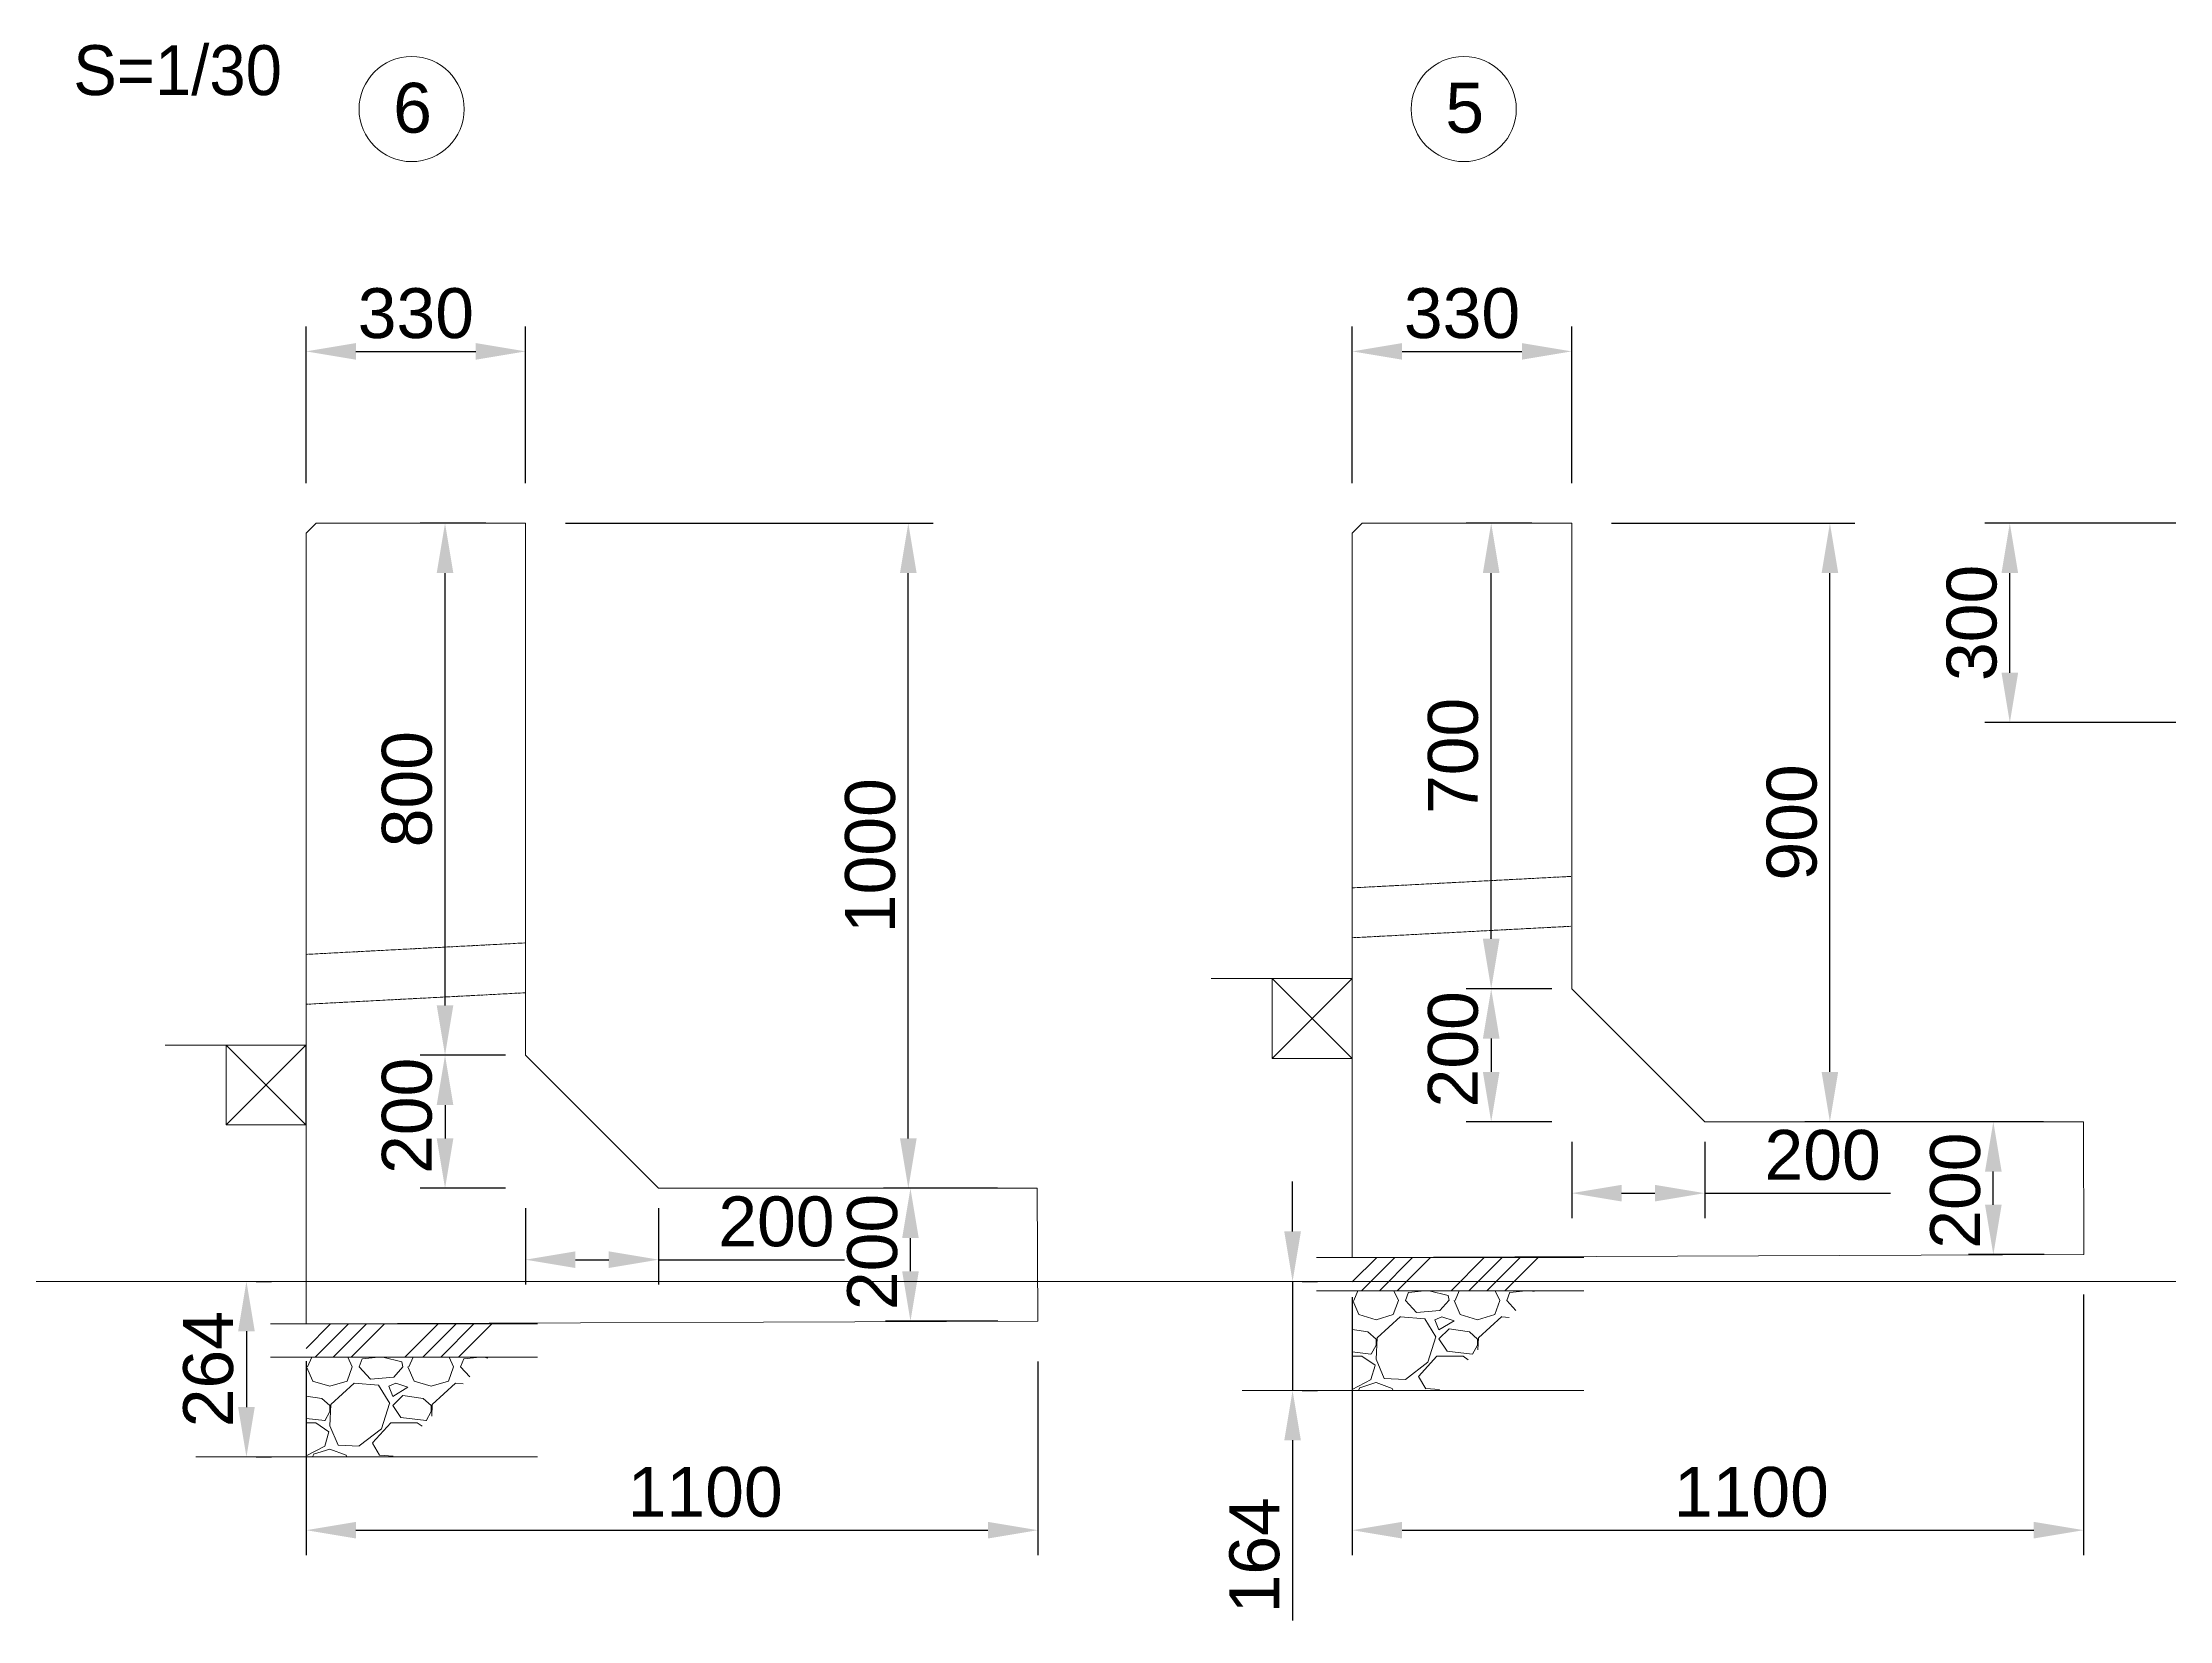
# Model space of a CAD drawing. Header units: millimetres. Extents: x -58267 to 200953, y -49295 to 43144.
# Drawn here: x 6548 to 9745, y -18952 to -16579 of the extents above; entities that cross this region are included whole.
import ezdxf

# ---------------------------------------------------------------- set-up
doc = ezdxf.new("R2010")
doc.units = ezdxf.units.MM
doc.header["$LTSCALE"] = 0.25
doc.linetypes.add('ACAD_ISO02W100', pattern=[15, 12, -3])
for name, color, linetype, lineweight in [('1-main', 7, 'Continuous', 9), ('2-DIMS', 8, 'Continuous', 9), ('6-depthlines', 190, 'Continuous', 9)]:
    doc.layers.add(name, color=color, linetype=linetype, lineweight=lineweight)
doc.styles.get("Standard").update_dxf_attribs({"font": 'arial.ttf'})
doc.dimstyles.new('Annotative in mm', dxfattribs={"dimscale": 0, "dimtxt": 2.5, "dimasz": 2.5, "dimexe": 1.25, "dimexo": 2, "dimtad": 1, "dimdec": 0, "dimdsep": 46, "dimtxsty": 'Standard', "dimcen": 2.5, "dimadec": 0, "dimazin": 0, "dimtfac": 1, "dimtdec": 0, "dimtmove": 0, "dimatfit": 3, "dimfxl": 1, "dimarcsym": 0})

# ---------------------------------------------------------------- blocks, each defined once
blk = doc.blocks.new('*D60')
at = {"layer": '2-DIMS', "color": 0, "lineweight": -2, "transparency": 16777216}
for p, q in [((6943.9, -17241.9), (6943.9, -17006.2)), ((7273.9, -17241.9), (7273.9, -17006.2)), ((7018.9, -17043.7), (7198.9, -17043.7))]:
    blk.add_line(p, q, dxfattribs=at)
at = {"layer": '2-DIMS', "color": 0, "transparency": 16777216}
for points in [[(7018.9, -17031.2), (7018.9, -17056.2), (6943.9, -17043.7)], [(7198.9, -17031.2), (7198.9, -17056.2), (7273.9, -17043.7)]]:
    blk.add_solid(points, dxfattribs=at)
at = {"layer": 'Defpoints', "color": 0, "transparency": 16777216}
for p in [(7273.9, -17043.7), (6943.9, -17301.9), (7273.9, -17301.9)]:
    blk.add_point(p, dxfattribs=at)
at = {"layer": '2-DIMS', "color": 0, "transparency": 16777216, "insert": (7108.9, -16986.7), "char_height": 75, "attachment_point": 5}
blk.add_mtext('330', dxfattribs=at)
blk = doc.blocks.new('*D61')
at = {"layer": '2-DIMS', "color": 0, "lineweight": -2, "transparency": 16777216}
for p, q in [((6943.9, -18561.9), (6943.9, -18853.5)), ((8043.9, -18562.3), (8043.9, -18853.5)), ((7018.9, -18816), (7968.9, -18816))]:
    blk.add_line(p, q, dxfattribs=at)
at = {"layer": '2-DIMS', "color": 0, "transparency": 16777216}
for points in [[(7018.9, -18803.5), (7018.9, -18828.5), (6943.9, -18816)], [(7968.9, -18803.5), (7968.9, -18828.5), (8043.9, -18816)]]:
    blk.add_solid(points, dxfattribs=at)
at = {"layer": 'Defpoints', "color": 0, "transparency": 16777216}
for p in [(6943.9, -18501.9), (8043.9, -18502.3), (8043.9, -18816)]:
    blk.add_point(p, dxfattribs=at)
at = {"layer": '2-DIMS', "color": 0, "transparency": 16777216, "insert": (7543.9, -18758.9), "char_height": 75, "attachment_point": 5}
blk.add_mtext('1100', dxfattribs=at)
blk = doc.blocks.new('*D62')
at = {"layer": '2-DIMS', "color": 0, "lineweight": -2, "transparency": 16777216}
for p, q in [((7983.2, -18301.9), (7815, -18301.9)), ((7852.5, -18426.7), (7852.5, -18376.9)), ((7983.9, -18501.7), (7815, -18501.7))]:
    blk.add_line(p, q, dxfattribs=at)
at = {"layer": '2-DIMS', "color": 0, "transparency": 16777216}
for points in [[(7840, -18376.9), (7865, -18376.9), (7852.5, -18301.9)], [(7840, -18426.7), (7865, -18426.7), (7852.5, -18501.7)]]:
    blk.add_solid(points, dxfattribs=at)
at = {"layer": 'Defpoints', "color": 0, "transparency": 16777216}
for p in [(7852.5, -18301.9), (8043.2, -18301.9), (8043.9, -18501.7)]:
    blk.add_point(p, dxfattribs=at)
at = {"layer": '2-DIMS', "color": 0, "transparency": 16777216, "insert": (7795.4, -18397.7), "char_height": 75, "attachment_point": 5, "rotation": 90}
blk.add_mtext('200', dxfattribs=at)
blk = doc.blocks.new('*D63')
at = {"layer": '2-DIMS', "color": 0, "lineweight": -2, "transparency": 16777216}
for p, q in [((7333.9, -17301.9), (7886.8, -17301.9)), ((7849.3, -18226.9), (7849.3, -17376.9)), ((7983.2, -18301.9), (7811.8, -18301.9))]:
    blk.add_line(p, q, dxfattribs=at)
at = {"layer": '2-DIMS', "color": 0, "transparency": 16777216}
for points in [[(7836.8, -17376.9), (7861.8, -17376.9), (7849.3, -17301.9)], [(7836.8, -18226.9), (7861.8, -18226.9), (7849.3, -18301.9)]]:
    blk.add_solid(points, dxfattribs=at)
at = {"layer": 'Defpoints', "color": 0, "transparency": 16777216}
for p in [(7273.9, -17301.9), (7849.3, -17301.9), (8043.2, -18301.9)]:
    blk.add_point(p, dxfattribs=at)
at = {"layer": '2-DIMS', "color": 0, "transparency": 16777216, "insert": (7792.2, -17801.9), "char_height": 75, "attachment_point": 5, "rotation": 90}
blk.add_mtext('1000', dxfattribs=at)
blk = doc.blocks.new('*D66')
at = {"layer": '2-DIMS', "color": 0, "lineweight": -2, "transparency": 16777216}
for p, q in [((8516.7, -17241.9), (8516.7, -17006.2)), ((8846.7, -17241.9), (8846.7, -17006.2)), ((8591.7, -17043.7), (8771.7, -17043.7))]:
    blk.add_line(p, q, dxfattribs=at)
at = {"layer": '2-DIMS', "color": 0, "transparency": 16777216}
for points in [[(8591.7, -17031.2), (8591.7, -17056.2), (8516.7, -17043.7)], [(8771.7, -17031.2), (8771.7, -17056.2), (8846.7, -17043.7)]]:
    blk.add_solid(points, dxfattribs=at)
at = {"layer": 'Defpoints', "color": 0, "transparency": 16777216}
for p in [(8846.7, -17043.7), (8516.7, -17301.9), (8846.7, -17301.9)]:
    blk.add_point(p, dxfattribs=at)
at = {"layer": '2-DIMS', "color": 0, "transparency": 16777216, "insert": (8681.7, -16986.7), "char_height": 75, "attachment_point": 5}
blk.add_mtext('330', dxfattribs=at)
blk = doc.blocks.new('*D67')
at = {"layer": '2-DIMS', "color": 0, "lineweight": -2, "transparency": 16777216}
for p, q in [((8516.7, -18465.9), (8516.7, -18853.5)), ((9616.3, -18461.7), (9616.3, -18853.5)), ((8591.7, -18816), (9541.3, -18816))]:
    blk.add_line(p, q, dxfattribs=at)
at = {"layer": '2-DIMS', "color": 0, "transparency": 16777216}
for points in [[(8591.7, -18803.5), (8591.7, -18828.5), (8516.7, -18816)], [(9541.3, -18803.5), (9541.3, -18828.5), (9616.3, -18816)]]:
    blk.add_solid(points, dxfattribs=at)
at = {"layer": 'Defpoints', "color": 0, "transparency": 16777216}
for p in [(8516.7, -18405.9), (9616.3, -18401.7), (9616.3, -18816)]:
    blk.add_point(p, dxfattribs=at)
at = {"layer": '2-DIMS', "color": 0, "transparency": 16777216, "insert": (9116.7, -18758.9), "char_height": 75, "attachment_point": 5}
blk.add_mtext('1100', dxfattribs=at)
blk = doc.blocks.new('*D64')
at = {"layer": '2-DIMS', "color": 0, "lineweight": -2, "transparency": 16777216}
for p, q in [((9555.9, -18201.9), (9443, -18201.9)), ((9480.5, -18326.7), (9480.5, -18276.9)), ((9556.7, -18401.7), (9443, -18401.7))]:
    blk.add_line(p, q, dxfattribs=at)
at = {"layer": '2-DIMS', "color": 0, "transparency": 16777216}
for points in [[(9468, -18276.9), (9493, -18276.9), (9480.5, -18201.9)], [(9468, -18326.7), (9493, -18326.7), (9480.5, -18401.7)]]:
    blk.add_solid(points, dxfattribs=at)
at = {"layer": 'Defpoints', "color": 0, "transparency": 16777216}
for p in [(9480.5, -18201.9), (9615.9, -18201.9), (9616.7, -18401.7)]:
    blk.add_point(p, dxfattribs=at)
at = {"layer": '2-DIMS', "color": 0, "transparency": 16777216, "insert": (9423.5, -18305.5), "char_height": 75, "attachment_point": 5, "rotation": 90}
blk.add_mtext('200', dxfattribs=at)
blk = doc.blocks.new('*D65')
at = {"layer": '2-DIMS', "color": 0, "lineweight": -2, "transparency": 16777216}
for p, q in [((8906.7, -17301.9), (9272.3, -17301.9)), ((9234.8, -18126.9), (9234.8, -17376.9)), ((9555.9, -18201.9), (9197.3, -18201.9))]:
    blk.add_line(p, q, dxfattribs=at)
at = {"layer": '2-DIMS', "color": 0, "transparency": 16777216}
for points in [[(9222.3, -17376.9), (9247.3, -17376.9), (9234.8, -17301.9)], [(9222.3, -18126.9), (9247.3, -18126.9), (9234.8, -18201.9)]]:
    blk.add_solid(points, dxfattribs=at)
at = {"layer": 'Defpoints', "color": 0, "transparency": 16777216}
for p in [(8846.7, -17301.9), (9234.8, -17301.9), (9615.9, -18201.9)]:
    blk.add_point(p, dxfattribs=at)
at = {"layer": '2-DIMS', "color": 0, "transparency": 16777216, "insert": (9177.8, -17751.9), "char_height": 75, "attachment_point": 5, "rotation": 90}
blk.add_mtext('900', dxfattribs=at)
blk = doc.blocks.new('*D78')
at = {"layer": '2-DIMS', "color": 0, "lineweight": -2, "transparency": 16777216}
for p, q in [((9787.5, -17301.9), (9467.8, -17301.9)), ((9505.3, -17526.9), (9505.3, -17376.9)), ((10028.4, -17601.9), (9467.8, -17601.9))]:
    blk.add_line(p, q, dxfattribs=at)
at = {"layer": '2-DIMS', "color": 0, "transparency": 16777216}
for points in [[(9492.8, -17376.9), (9517.8, -17376.9), (9505.3, -17301.9)], [(9492.8, -17526.9), (9517.8, -17526.9), (9505.3, -17601.9)]]:
    blk.add_solid(points, dxfattribs=at)
at = {"layer": 'Defpoints', "color": 0, "transparency": 16777216}
for p in [(9505.3, -17301.9), (9847.5, -17301.9), (10088.4, -17601.9)]:
    blk.add_point(p, dxfattribs=at)
at = {"layer": '2-DIMS', "color": 0, "transparency": 16777216, "insert": (9448.3, -17451.9), "char_height": 75, "attachment_point": 5, "rotation": 90}
blk.add_mtext('300', dxfattribs=at)
blk = doc.blocks.new('*D294')
at = {"layer": '2-DIMS', "color": 0, "lineweight": -2, "transparency": 16777216}
for p, q in [((6868.8, -18441.9), (6891.7, -18441.9)), ((6854.2, -18516.9), (6854.2, -18630.9)), ((6868.8, -18705.9), (6891.7, -18705.9))]:
    blk.add_line(p, q, dxfattribs=at)
at = {"layer": '2-DIMS', "color": 0, "transparency": 16777216}
for points in [[(6841.7, -18516.9), (6866.7, -18516.9), (6854.2, -18441.9)], [(6841.7, -18630.9), (6866.7, -18630.9), (6854.2, -18705.9)]]:
    blk.add_solid(points, dxfattribs=at)
at = {"layer": 'Defpoints', "color": 0, "transparency": 16777216}
for p in [(6808.8, -18441.9), (6808.8, -18705.9), (6854.2, -18705.9)]:
    blk.add_point(p, dxfattribs=at)
at = {"layer": '2-DIMS', "color": 0, "transparency": 16777216, "insert": (6797.1, -18573.9), "char_height": 75, "attachment_point": 5, "rotation": 90}
blk.add_mtext('264', dxfattribs=at)
blk = doc.blocks.new('*D295')
at = {"layer": '2-DIMS', "color": 0, "lineweight": -2, "transparency": 16777216}
for p, q in [((8427, -18366.9), (8427, -18291.9)), ((8427, -18441.9), (8427, -18605.9)), ((8441.6, -18441.9), (8464.5, -18441.9)), ((8441.6, -18605.9), (8464.5, -18605.9)), ((8427, -18680.9), (8427, -18951.7))]:
    blk.add_line(p, q, dxfattribs=at)
at = {"layer": '2-DIMS', "color": 0, "transparency": 16777216}
for points in [[(8414.5, -18366.9), (8439.5, -18366.9), (8427, -18441.9)], [(8414.5, -18680.9), (8439.5, -18680.9), (8427, -18605.9)]]:
    blk.add_solid(points, dxfattribs=at)
at = {"layer": 'Defpoints', "color": 0, "transparency": 16777216}
for p in [(8381.6, -18441.9), (8381.6, -18605.9), (8427, -18605.9)]:
    blk.add_point(p, dxfattribs=at)
at = {"layer": '2-DIMS', "color": 0, "transparency": 16777216, "insert": (8369.9, -18853.8), "char_height": 75, "attachment_point": 5, "rotation": 90}
blk.add_mtext('164', dxfattribs=at)
blk = doc.blocks.new('*D816')
at = {"layer": '2-DIMS', "color": 0, "lineweight": -2, "transparency": 16777216}
for p, q in [((7243.9, -18101.9), (7115.3, -18101.9)), ((7152.8, -18176.9), (7152.8, -18226.9)), ((7243.9, -18301.9), (7115.3, -18301.9))]:
    blk.add_line(p, q, dxfattribs=at)
at = {"layer": '2-DIMS', "color": 0, "transparency": 16777216}
for points in [[(7140.3, -18176.9), (7165.3, -18176.9), (7152.8, -18101.9)], [(7140.3, -18226.9), (7165.3, -18226.9), (7152.8, -18301.9)]]:
    blk.add_solid(points, dxfattribs=at)
at = {"layer": 'Defpoints', "color": 0, "transparency": 16777216}
for p in [(7273.9, -18101.9), (7152.8, -18301.9), (7273.9, -18301.9)]:
    blk.add_point(p, dxfattribs=at)
at = {"layer": '2-DIMS', "color": 0, "transparency": 16777216, "insert": (7095.8, -18193), "char_height": 75, "attachment_point": 5, "rotation": 90}
blk.add_mtext('200', dxfattribs=at)
blk = doc.blocks.new('*D817')
at = {"layer": '2-DIMS', "color": 0, "lineweight": -2, "transparency": 16777216}
for p, q in [((7273.9, -18331.9), (7273.9, -18446.8)), ((7473.9, -18331.9), (7473.9, -18446.8)), ((7348.9, -18409.3), (7398.9, -18409.3)), ((7473.9, -18409.3), (7753.1, -18409.3))]:
    blk.add_line(p, q, dxfattribs=at)
at = {"layer": '2-DIMS', "color": 0, "transparency": 16777216}
for points in [[(7348.9, -18396.8), (7348.9, -18421.8), (7273.9, -18409.3)], [(7398.9, -18396.8), (7398.9, -18421.8), (7473.9, -18409.3)]]:
    blk.add_solid(points, dxfattribs=at)
at = {"layer": 'Defpoints', "color": 0, "transparency": 16777216}
for p in [(7273.9, -18301.9), (7473.9, -18301.9), (7473.9, -18409.3)]:
    blk.add_point(p, dxfattribs=at)
at = {"layer": '2-DIMS', "color": 0, "transparency": 16777216, "insert": (7651, -18352.2), "char_height": 75, "attachment_point": 5}
blk.add_mtext('200', dxfattribs=at)
blk = doc.blocks.new('*D818')
at = {"layer": '2-DIMS', "color": 0, "lineweight": -2, "transparency": 16777216}
for p, q in [((7213.9, -17301.9), (7115.3, -17301.9)), ((7152.8, -18026.9), (7152.8, -17376.9)), ((7213.9, -18101.9), (7115.3, -18101.9))]:
    blk.add_line(p, q, dxfattribs=at)
at = {"layer": '2-DIMS', "color": 0, "transparency": 16777216}
for points in [[(7140.3, -17376.9), (7165.3, -17376.9), (7152.8, -17301.9)], [(7140.3, -18026.9), (7165.3, -18026.9), (7152.8, -18101.9)]]:
    blk.add_solid(points, dxfattribs=at)
at = {"layer": 'Defpoints', "color": 0, "transparency": 16777216}
for p in [(7152.8, -17301.9), (7273.9, -17301.9), (7273.9, -18101.9)]:
    blk.add_point(p, dxfattribs=at)
at = {"layer": '2-DIMS', "color": 0, "transparency": 16777216, "insert": (7095.8, -17701.9), "char_height": 75, "attachment_point": 5, "rotation": 90}
blk.add_mtext('800', dxfattribs=at)
blk = doc.blocks.new('*D822')
at = {"layer": '2-DIMS', "color": 0, "lineweight": -2, "transparency": 16777216}
for p, q in [((8816.7, -18001.9), (8688.1, -18001.9)), ((8725.6, -18076.9), (8725.6, -18126.9)), ((8816.7, -18201.9), (8688.1, -18201.9))]:
    blk.add_line(p, q, dxfattribs=at)
at = {"layer": '2-DIMS', "color": 0, "transparency": 16777216}
for points in [[(8713.1, -18076.9), (8738.1, -18076.9), (8725.6, -18001.9)], [(8713.1, -18126.9), (8738.1, -18126.9), (8725.6, -18201.9)]]:
    blk.add_solid(points, dxfattribs=at)
at = {"layer": 'Defpoints', "color": 0, "transparency": 16777216}
for p in [(8846.7, -18001.9), (8725.6, -18201.9), (8846.7, -18201.9)]:
    blk.add_point(p, dxfattribs=at)
at = {"layer": '2-DIMS', "color": 0, "transparency": 16777216, "insert": (8668.5, -18093), "char_height": 75, "attachment_point": 5, "rotation": 90}
blk.add_mtext('200', dxfattribs=at)
blk = doc.blocks.new('*D823')
at = {"layer": '2-DIMS', "color": 0, "lineweight": -2, "transparency": 16777216}
for p, q in [((8846.7, -18231.9), (8846.7, -18346.8)), ((9046.7, -18231.9), (9046.7, -18346.8)), ((8921.7, -18309.3), (8971.7, -18309.3)), ((9046.7, -18309.3), (9325.9, -18309.3))]:
    blk.add_line(p, q, dxfattribs=at)
at = {"layer": '2-DIMS', "color": 0, "transparency": 16777216}
for points in [[(8921.7, -18296.8), (8921.7, -18321.8), (8846.7, -18309.3)], [(8971.7, -18296.8), (8971.7, -18321.8), (9046.7, -18309.3)]]:
    blk.add_solid(points, dxfattribs=at)
at = {"layer": 'Defpoints', "color": 0, "transparency": 16777216}
for p in [(8846.7, -18201.9), (9046.7, -18201.9), (9046.7, -18309.3)]:
    blk.add_point(p, dxfattribs=at)
at = {"layer": '2-DIMS', "color": 0, "transparency": 16777216, "insert": (9223.8, -18252.2), "char_height": 75, "attachment_point": 5}
blk.add_mtext('200', dxfattribs=at)
blk = doc.blocks.new('*D824')
at = {"layer": '2-DIMS', "color": 0, "lineweight": -2, "transparency": 16777216}
for p, q in [((8786.7, -17301.9), (8688.1, -17301.9)), ((8725.6, -17926.9), (8725.6, -17376.9)), ((8786.7, -18001.9), (8688.1, -18001.9))]:
    blk.add_line(p, q, dxfattribs=at)
at = {"layer": '2-DIMS', "color": 0, "transparency": 16777216}
for points in [[(8713.1, -17376.9), (8738.1, -17376.9), (8725.6, -17301.9)], [(8713.1, -17926.9), (8738.1, -17926.9), (8725.6, -18001.9)]]:
    blk.add_solid(points, dxfattribs=at)
at = {"layer": 'Defpoints', "color": 0, "transparency": 16777216}
for p in [(8725.6, -17301.9), (8846.7, -17301.9), (8846.7, -18001.9)]:
    blk.add_point(p, dxfattribs=at)
at = {"layer": '2-DIMS', "color": 0, "transparency": 16777216, "insert": (8668.5, -17651.9), "char_height": 75, "attachment_point": 5, "rotation": 90}
blk.add_mtext('700', dxfattribs=at)

msp = doc.modelspace()

# ---------------------------------------------------------------- hatches: boundary and pattern name
at = {"layer": '1-main'}
h = msp.add_hatch(dxfattribs=at)
h.set_pattern_fill('ANSI34', color=256, scale=0.2)
h.set_pattern_definition([(45, (7179.9, 426), (-80.8223, 80.8223), []), (45, (7206.84, 426), (-80.8223, 80.8223), []), (45, (7233.78, 426), (-80.8223, 80.8223), []), (45, (7260.72, 426), (-80.8223, 80.8223), [])])
h.paths.add_polyline_path([(8516.694, -18405.884), (8516.694, -18455.884), (8791.592, -18455.884), (8838.216, -18405.884)])
h = msp.add_hatch(dxfattribs=at)
h.set_pattern_fill('GRAVEL', color=256, scale=0.2)
h.set_pattern_definition([(228.01279, (7289.623, 578.4), (-1219.2, -1371.6), [20.5033, -2029.829]), (184.96974, (7275.907, 563.16), (1828.7999993, 152.4000087), [35.1843, -3483.2429]), (132.510447, (7240.855, 560.112), (1524.0000006, -1676.3999994), [24.8089, -2456.0834]), (267.27369, (7181.419, 522.012), (152.4000003, 3048), [32.0403, -3171.9862]), (292.833654, (7179.895, 490.008), (-762, 1828.8), [31.418, -3110.3885]), (357.27369, (7192.087, 461.052), (-3048, 152.4000003), [32.0403, -3171.9862]), (37.69424, (7224.091, 459.528), (-1981.1999999, -1524.0000001), [42.3716, -4194.7869]), (72.25533, (7257.619, 485.436), (1066.8000003, 3352.7999999), [40.0032, -3960.3154]), (121.429566, (7269.811, 523.536), (-1219.2000002, 1981.2), [32.1488, -3182.7327]), (175.23636, (7253.047, 550.968), (1676.4, -152.4), [36.7028, -1798.4362]), (222.397438, (7216.471, 554.016), (-1828.8, -1676.4000001), [47.4647, -4699.00635]), (138.814075, (7332.295, 520.488), (-1066.8, 914.4), [16.2003, -1603.834]), (171.469234, (7320.103, 531.156), (1981.2, -304.7999997), [30.8209, -3051.2783]), (225, (7289.62, 535.73), (-2e-14, -152.4), [21.5526, -193.9736]), (203.19859, (7278.955, 554.016), (762, 304.8), [11.6065, -1149.0373]), (291.80141, (7268.287, 549.444), (-152.4, 457.2), [16.4139, -804.2852]), (30.96376, (7274.383, 534.204), (457.2, 304.8), [26.6592, -861.9779]), (161.56505, (7297.243, 547.92), (304.8, -152.4), [19.2772, -462.6539]), (16.38954, (7179.895, 549.444), (1524, 457.2), [27.0053, -2673.5296]), (70.346176, (7205.803, 557.064), (-609.6, -1676.4), [22.6559, -2242.9329]), (293.19859, (7297.243, 578.4), (-304.8, 762), [23.2128, -1137.431]), (343.61046, (7306.387, 557.064), (-1524, 457.2), [27.0053, -2673.5296]), (339.44395, (7179.895, 454.956), (-762, 304.8), [26.0421, -1276.0641]), (294.77514, (7204.279, 445.812), (-762.000001, 1676.3999996), [21.8203, -2160.2156]), (66.80141, (7298.767, 426), (304.8, 762), [23.2128, -1137.431]), (17.354025, (7307.911, 447.336), (-1981.2, -609.6), [25.547, -2529.1426]), (69.44395, (7224.091, 426), (-304.8, -762), [13.021, -1289.0851]), (101.30993, (7289.623, 426), (-152.4, 609.6), [7.7709, -769.3197]), (165.96376, (7288.1, 433.62), (457.2, -152.4), [31.418, -596.9433]), (186.009006, (7257.619, 441.24), (1524, 152.4), [29.116, -2882.4819]), (303.69007, (7274.383, 520.49), (-152.4, 304.8), [21.9794, -527.5066]), (353.157227, (7286.575, 502.2), (2590.8, -304.7999999), [38.3734, -3798.9605]), (60.9454, (7324.675, 497.628), (-609.6, -1066.8), [15.6905, -1553.3635]), (90, (7332.3, 511.34), (-152.4, 152.4), [9.144, -143.256]), (120.25644, (7254.571, 445.812), (609.6, -1066.8), [21.172, -2096.0364]), (48.01279, (7243.903, 464.1), (1219.2, 1371.6), [41.0066, -2009.3257]), (0, (7271.34, 494.58), (152.4, 152.4), [39.624, -112.776]), (325.304846, (7310.959, 494.58), (1524.0000006, -1066.799999), [24.0966, -2385.559]), (254.0546, (7330.771, 480.864), (-152.4, -609.6), [22.1897, -1087.299]), (207.645975, (7324.675, 459.528), (-2895.6, -1523.9999998), [36.1287, -3576.7479]), (175.42608, (7292.671, 442.764), (-1981.2, 152.4), [38.2218, -3783.9508])])
h.paths.add_polyline_path([(8516.694, -18455.884), (8791.379, -18455.884), (8646.63, -18605.884), (8516.694, -18605.884)])
h = msp.add_hatch(dxfattribs=at)
h.set_pattern_fill('ANSI34', color=256, scale=0.2)
h.set_pattern_definition([(45, (5607.11, 326), (-80.8223, 80.8223), []), (45, (5634.05, 326), (-80.8223, 80.8223), []), (45, (5660.99, 326), (-80.8223, 80.8223), []), (45, (5687.93, 326), (-80.8223, 80.8223), [])])
h.paths.add_polyline_path([(6943.911, -18505.884), (6943.911, -18555.884), (7218.809, -18555.884), (7265.434, -18505.884)])
h = msp.add_hatch(dxfattribs=at)
h.set_pattern_fill('GRAVEL', color=256, scale=0.2)
h.set_pattern_definition([(228.01279, (5716.84, 478.4), (-1219.2, -1371.6), [20.5033, -2029.829]), (184.96974, (5703.1243, 463.16), (1828.7999993, 152.4000087), [35.1843, -3483.2429]), (132.510447, (5668.072, 460.112), (1524.0000006, -1676.3999994), [24.8089, -2456.0834]), (267.27369, (5608.636, 422.012), (152.4000003, 3048), [32.0403, -3171.9862]), (292.833654, (5607.112, 390.008), (-762, 1828.8), [31.418, -3110.3885]), (357.27369, (5619.304, 361.052), (-3048, 152.4000003), [32.0403, -3171.9862]), (37.69424, (5651.3083, 359.528), (-1981.1999999, -1524.0000001), [42.3716, -4194.7869]), (72.25533, (5684.8363, 385.436), (1066.8000003, 3352.7999999), [40.0032, -3960.3154]), (121.429566, (5697.028, 423.536), (-1219.2000002, 1981.2), [32.1488, -3182.7327]), (175.23636, (5680.264, 450.968), (1676.4, -152.4), [36.7028, -1798.4362]), (222.397438, (5643.6883, 454.016), (-1828.8, -1676.4000001), [47.4647, -4699.00635]), (138.814075, (5759.512, 420.488), (-1066.8, 914.4), [16.2003, -1603.834]), (171.469234, (5747.32, 431.156), (1981.2, -304.7999997), [30.8209, -3051.2783]), (225, (5716.84, 435.73), (-2e-14, -152.4), [21.5526, -193.9736]), (203.19859, (5706.172, 454.016), (762, 304.8), [11.6065, -1149.0373]), (291.80141, (5695.504, 449.444), (-152.4, 457.2), [16.4139, -804.2852]), (30.96376, (5701.6, 434.204), (457.2, 304.8), [26.6592, -861.9779]), (161.56505, (5724.46, 447.92), (304.8, -152.4), [19.2772, -462.6539]), (16.38954, (5607.112, 449.444), (1524, 457.2), [27.0053, -2673.5296]), (70.346176, (5633.02, 457.064), (-609.6, -1676.4), [22.6559, -2242.9329]), (293.19859, (5724.46, 478.4), (-304.8, 762), [23.2128, -1137.431]), (343.61046, (5733.604, 457.064), (-1524, 457.2), [27.0053, -2673.5296]), (339.44395, (5607.112, 354.956), (-762, 304.8), [26.0421, -1276.0641]), (294.77514, (5631.496, 345.812), (-762.000001, 1676.3999996), [21.8203, -2160.2156]), (66.80141, (5725.984, 326), (304.8, 762), [23.2128, -1137.431]), (17.354025, (5735.128, 347.336), (-1981.2, -609.6), [25.547, -2529.1426]), (69.44395, (5651.308, 326), (-304.8, -762), [13.021, -1289.0851]), (101.30993, (5716.84, 326), (-152.4, 609.6), [7.7709, -769.3197]), (165.96376, (5715.316, 333.62), (457.2, -152.4), [31.418, -596.9433]), (186.009006, (5684.836, 341.24), (1524, 152.4), [29.116, -2882.4819]), (303.69007, (5701.6, 420.49), (-152.4, 304.8), [21.9794, -527.5066]), (353.157227, (5713.7923, 402.2), (2590.8, -304.7999999), [38.3734, -3798.9605]), (60.9454, (5751.892, 397.628), (-609.6, -1066.8), [15.6905, -1553.3635]), (90, (5759.51, 411.34), (-152.4, 152.4), [9.144, -143.256]), (120.25644, (5681.788, 345.812), (609.6, -1066.8), [21.172, -2096.0364]), (48.01279, (5671.12, 364.1), (1219.2, 1371.6), [41.0066, -2009.3257]), (0, (5698.55, 394.58), (152.4, 152.4), [39.624, -112.776]), (325.304846, (5738.176, 394.58), (1524.0000006, -1066.799999), [24.0966, -2385.559]), (254.0546, (5757.988, 380.864), (-152.4, -609.6), [22.1897, -1087.299]), (207.645975, (5751.8923, 359.528), (-2895.6, -1523.9999998), [36.1287, -3576.7479]), (175.42608, (5719.8883, 342.764), (-1981.2, 152.4), [38.2218, -3783.9508])])
h.paths.add_polyline_path([(6943.911, -18555.884), (7218.596, -18555.884), (7073.847, -18705.884), (6943.911, -18705.884)])

# ---------------------------------------------------------------- linework, layer by layer
for p, q in [((6958.911, -17301.884), (6943.911, -17316.884)), ((6943.911, -17316.884), (6943.911, -18301.884)), ((6958.911, -17301.884), (7273.911, -17301.884)), ((7273.911, -18101.884), (7273.911, -17301.884)), ((8531.694, -17301.884), (8516.694, -17316.884)), ((8516.694, -17316.884), (8516.694, -18201.884)), ((8531.694, -17301.884), (8846.694, -17301.884)), ((8846.694, -17301.884), (8846.694, -18001.884)), ((8516.532, -17986.706), (8304.767, -17986.706)), ((8396.532, -18106.706), (8516.532, -17986.706)), ((8396.532, -17986.706), (8516.532, -18106.706)), ((8846.694, -18001.884), (9046.694, -18201.884)), ((6943.749, -18086.706), (6731.984, -18086.706)), ((6823.749, -18206.706), (6943.749, -18086.706)), ((6823.749, -18086.706), (6943.749, -18206.706)), ((7273.911, -18101.884), (7473.911, -18301.884)), ((8516.694, -18201.884), (8516.694, -18405.884)), ((9615.946, -18201.884), (9046.694, -18201.884)), ((9616.701, -18401.725), (9615.946, -18201.884)), ((6943.911, -18301.884), (6943.911, -18505.884)), ((8043.163, -18301.884), (7473.911, -18301.884)), ((8043.919, -18501.725), (8043.163, -18301.884)), ((8516.694, -18405.884), (9616.686, -18401.725)), ((6943.911, -18505.884), (8043.904, -18501.725))]:
    msp.add_line(p, q, dxfattribs=at)
at = {"layer": '1-main', "linetype": 'ACAD_ISO02W100'}
for p, q in [((8516.532, -17850.302), (8846.694, -17832.999)), ((6943.749, -17950.302), (7273.911, -17932.999)), ((8516.532, -17925.294), (8846.694, -17907.991)), ((6943.749, -18025.294), (7273.911, -18007.991))]:
    msp.add_line(p, q, dxfattribs=at)
at = {"layer": '1-main'}
for points in [[(8396.532, -18106.706), (8516.532, -18106.706), (8516.532, -17986.706), (8396.532, -17986.706)], [(6823.749, -18206.706), (6943.749, -18206.706), (6943.749, -18086.706), (6823.749, -18086.706)]]:
    msp.add_lwpolyline(points, close=True, dxfattribs=at)
at = {"layer": '2-DIMS'}
for centre in [(7102.552, -16679.39), (8684.359, -16679.39)]:
    msp.add_circle(centre, 79.02, dxfattribs=at)
at = {"layer": '6-depthlines'}
for p, q in [((8463.194, -18405.884), (8864.7, -18405.884)), ((8463.194, -18455.884), (8864.7, -18455.884)), ((6890.412, -18505.884), (7291.917, -18505.884)), ((6890.412, -18555.884), (7291.917, -18555.884)), ((8351.016, -18605.884), (8864.7, -18605.884)), ((6778.234, -18705.884), (7291.917, -18705.884))]:
    msp.add_line(p, q, dxfattribs=at)
at = {"layer": '6-depthlines', "color": 1}
msp.add_line((840.582, -18441.884), (12942.928, -18441.884), dxfattribs=at)

# ---------------------------------------------------------------- texts
at = {"layer": '2-DIMS', "char_height": 75, "attachment_point": 5}
for s, insert in [('{\\fMS PGothic|b0|i0|c128|p50;S=1/30}', (6750.726, -16621.377)), ('6', (7103.955, -16677.944)), ('5', (8685.763, -16677.944))]:
    msp.add_mtext(s, dxfattribs=dict(at, insert=insert))

# ---------------------------------------------------------------- dimensions: what is measured, and where the dimension line sits
at = {"layer": '2-DIMS'}
for base, p1, p2, picture, middle in [((7273.911, -17043.75), (6943.911, -17301.884), (7273.911, -17301.884), '*D60', (7108.911, -16986.681)), ((8846.694, -17043.75), (8516.694, -17301.884), (8846.694, -17301.884), '*D66', (8681.694, -16986.681))]:
    dim = msp.add_linear_dim(base=base, p1=p1, p2=p2, dimstyle='Annotative in mm', dxfattribs=at)
    dim.commit()
    dim.dimension.update_dxf_attribs({"geometry": picture, "text_midpoint": middle})
for base, p1, p2, picture, middle in [((7152.807, -17301.884), (7273.911, -18101.884), (7273.911, -17301.884), '*D818', (7095.764, -17701.884)), ((7849.29, -17301.884), (8043.163, -18301.884), (7273.911, -17301.884), '*D63', (7792.247, -17801.884)), ((8725.59, -17301.884), (8846.694, -18001.884), (8846.694, -17301.884), '*D824', (8668.547, -17651.884)), ((9234.833, -17301.884), (9615.946, -18201.884), (8846.694, -17301.884), '*D65', (9177.79, -17751.884))]:
    dim = msp.add_linear_dim(base=base, p1=p1, p2=p2, angle=90, dimstyle='Annotative in mm', dxfattribs=at)
    dim.commit()
    dim.dimension.update_dxf_attribs({"geometry": picture, "text_midpoint": middle})
for base, p1, p2, picture, middle in [((9505.33, -17301.884), (10088.351, -17601.884), (9847.451, -17301.884), '*D78', (9505.33, -17451.884)), ((9480.518, -18201.884), (9616.686, -18401.725), (9615.946, -18201.884), '*D64', (9480.518, -18305.508)), ((7852.477, -18301.884), (8043.904, -18501.725), (8043.163, -18301.884), '*D62', (7852.477, -18397.725))]:
    dim = msp.add_linear_dim(base=base, p1=p1, p2=p2, angle=90, dimstyle='Annotative in mm', dxfattribs=at)
    dim.commit()
    dim.dimension.update_dxf_attribs({"geometry": picture, "text_midpoint": middle, "dimtype": 160})
for base, p1, p2, picture, middle in [((8725.59, -18201.884), (8846.694, -18001.884), (8846.694, -18201.884), '*D822', (8725.59, -18093.005)), ((7152.807, -18301.884), (7273.911, -18101.884), (7273.911, -18301.884), '*D816', (7152.807, -18193.005))]:
    dim = msp.add_linear_dim(base=base, p1=p1, p2=p2, angle=90, dimstyle='Annotative in mm', override={"dimexo": 1}, dxfattribs=at)
    dim.commit()
    dim.dimension.update_dxf_attribs({"geometry": picture, "text_midpoint": middle, "dimtype": 160})
for base, p1, p2, picture, middle in [((9046.694, -18309.258), (8846.694, -18201.884), (9046.694, -18201.884), '*D823', (9223.809, -18309.258)), ((7473.911, -18409.258), (7273.911, -18301.884), (7473.911, -18301.884), '*D817', (7651.026, -18409.258))]:
    dim = msp.add_linear_dim(base=base, p1=p1, p2=p2, dimstyle='Annotative in mm', override={"dimexo": 1}, dxfattribs=at)
    dim.commit()
    dim.dimension.update_dxf_attribs({"geometry": picture, "text_midpoint": middle, "dimtype": 160})
at = {"layer": '2-DIMS', "color": 1}
for base, p1, p2, picture, middle in [((8426.964, -18605.884), (8381.586, -18441.884), (8381.586, -18605.884), '*D295', (8369.921, -18853.804)), ((6854.181, -18705.884), (6808.803, -18441.884), (6808.803, -18705.884), '*D294', (6797.138, -18573.884))]:
    dim = msp.add_linear_dim(base=base, p1=p1, p2=p2, angle=90, dimstyle='Annotative in mm', dxfattribs=at)
    dim.commit()
    dim.dimension.update_dxf_attribs({"geometry": picture, "text_midpoint": middle})
at = {"layer": '2-DIMS'}
for base, p1, p2, picture, middle in [((9616.323, -18815.978), (8516.694, -18405.884), (9616.323, -18401.726), '*D67', (9116.694, -18815.978)), ((8043.921, -18815.978), (6943.911, -18501.884), (8043.921, -18502.262), '*D61', (7543.911, -18815.978))]:
    dim = msp.add_linear_dim(base=base, p1=p1, p2=p2, dimstyle='Annotative in mm', dxfattribs=at)
    dim.commit()
    dim.dimension.update_dxf_attribs({"geometry": picture, "text_midpoint": middle, "dimtype": 160})

doc.saveas('drawing.dxf')
